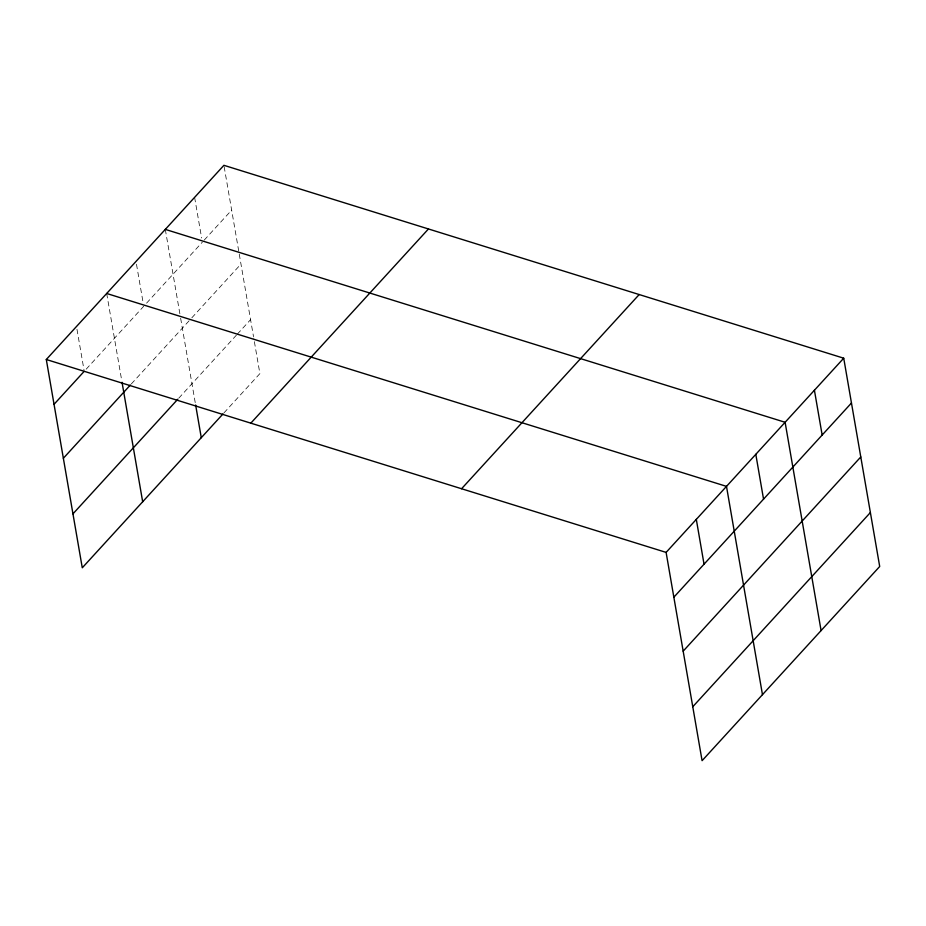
<?xml version="1.0" encoding="UTF-8"?>
<svg xmlns="http://www.w3.org/2000/svg" width="926" height="926" viewBox="0 0 926 926"><rect width="100%" height="100%" fill="white"/><g stroke="black" fill="none" stroke-linecap="round" stroke-linejoin="round"><path stroke-width="0.69" stroke-dasharray="4.63 3.47" d="M86.187 369.173L143.738 306.251M146.574 303.149L202.354 242.161M204.241 240.1L231.65 210.121M131.307 383.966L190.872 318.857M191.821 317.815L240.98 264.072M178.73 398.215L236.396 335.154M237.345 334.124L250.576 319.655M223.965 412.88L259.893 373.606L253.759 338.106M224.161 166.715L239.012 252.717M239.255 254.129L253.516 336.694M194.61 197.354L201.625 237.959M165.303 229.393L180.396 316.796M180.639 318.22L195.398 403.62M136.481 264.234L143.252 303.45M106.687 293.484L121.792 380.887M76.974 329.297L83.988 369.902"/><path stroke-width="1.39" d="M223.027 413.91L82.275 567.8L46.3 359.508L223.918 165.314L843.725 358.2L879.7 566.492L702.082 760.686L666.107 552.394L843.725 358.2M54.044 404.315L84.231 371.303M63.362 458.266L130.369 385.008M72.957 513.849L177.78 399.245M250.83 423.159L428.449 228.965M461.565 488.743L639.183 294.549M673.85 597.212L851.457 403.007M683.168 651.163L860.775 456.958M692.764 706.746L870.382 512.541M165.303 229.393L785.109 422.279L821.084 630.583M106.687 293.484L726.493 486.37L762.468 694.662M46.3 359.508L666.107 552.394M814.417 390.24L822.161 435.058M755.801 454.33L763.545 499.137M696.306 519.382L704.038 564.2M195.641 405.032L201.278 437.685M122.035 382.299L142.673 501.776"/></g></svg>
